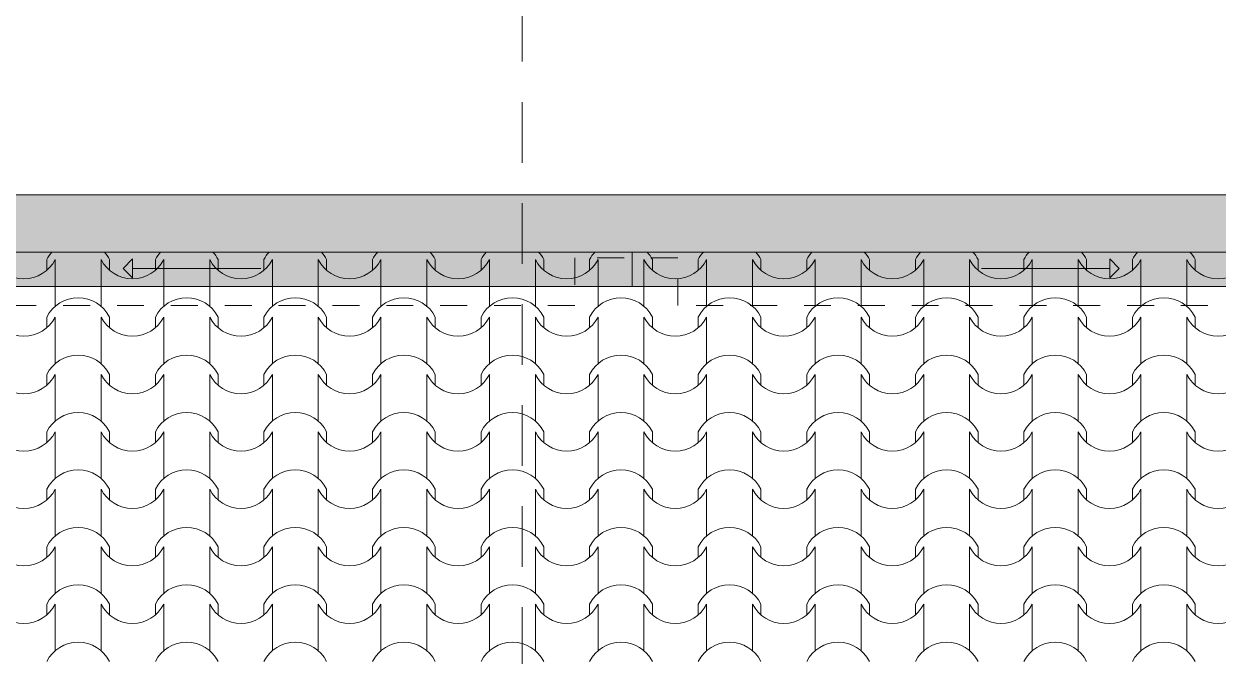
# Model space of a CAD drawing. Header units: feet. Extents: x 2791058 to 2855058, y -67651 to -26651.
# Drawn here: x 2826009 to 2832268, y -46539 to -43228 of the extents above; entities that cross this region are included whole.
import ezdxf

# ---------------------------------------------------------------- set-up
doc = ezdxf.new("R2010")
doc.units = ezdxf.units.FT
doc.header["$MEASUREMENT"] = 0
doc.linetypes.add('Dashed', pattern=[282.222223, 141.111112, -141.111112])
doc.linetypes.add('Long Dashed', pattern=[529.166651, 317.499995, -211.666656])
doc.layers.add('Exterior walls', color=7, linetype='Continuous')
doc.layers.add('Shell - Roof', color=7, linetype='Continuous')
for name, color, linetype, lineweight in [('Exterior walls_Pen_No__1', 7, 'Continuous', 0), ('Model Unit - Zone_Pen_No__1', 7, 'Continuous', 0), ('Shell - Roof_Pen_No__1', 7, 'Continuous', 0), ('Shell - Roof_Pen_No__20', 1, 'Continuous', 0), ('Shell - Roof_Pen_No__21', 7, 'Continuous', 0), ('Structural - Bearing_Pen_No__1', 7, 'Continuous', 0), ('Structural - Bearing_Pen_No__13', 54, 'Continuous', 0)]:
    doc.layers.add(name, color=color, linetype=linetype, lineweight=lineweight)
for name, color, linetype, lineweight, true_color in [('Exterior walls_Pen_No__85', 7, 'Continuous', 0, 0x80c2ff), ('Structural - Bearing_Pen_No__62', 7, 'Continuous', 0, 0xaaaaaa), ('Structural - Bearing_Pen_No__82', 7, 'Continuous', 0, 0xaaaaaa)]:
    doc.layers.add(name, color=color, linetype=linetype, lineweight=lineweight, true_color=true_color)

# ---------------------------------------------------------------- blocks, each defined once
blk = doc.blocks.new('*X5', base_point=(2247653.8, -76425))
at = {"layer": 'Structural - Bearing_Pen_No__62', "color": 253, "linetype": 'Continuous', "lineweight": 0, "true_color": 0xaaaaaa}
for p, q in [((2826129.5, -44518.6), (2826129.5, -44462.6)), ((2826173.5, -44584.5), (2826173.5, -44462.6)), ((2826414, -44584.5), (2826414, -44462.6)), ((2826458, -44518.6), (2826458, -44462.6)), ((2826698.4, -44518.6), (2826698.4, -44462.6)), ((2826742.4, -44584.5), (2826742.4, -44462.6)), ((2826982.9, -44584.5), (2826982.9, -44462.6)), ((2827026.9, -44518.6), (2827026.9, -44462.6)), ((2827267.4, -44518.6), (2827267.4, -44462.6)), ((2827311.4, -44584.5), (2827311.4, -44462.6)), ((2827551.9, -44584.5), (2827551.9, -44462.6)), ((2827595.9, -44518.6), (2827595.9, -44462.6)), ((2827836.4, -44518.6), (2827836.4, -44462.6)), ((2827880.4, -44584.5), (2827880.4, -44462.6)), ((2828120.8, -44584.5), (2828120.8, -44462.6)), ((2828164.8, -44518.6), (2828164.8, -44462.6)), ((2828405.3, -44518.6), (2828405.3, -44462.6)), ((2828449.3, -44584.5), (2828449.3, -44462.6)), ((2828689.8, -44584.5), (2828689.8, -44462.6)), ((2828733.8, -44518.6), (2828733.8, -44462.6)), ((2828974.3, -44518.6), (2828974.3, -44462.6)), ((2829018.3, -44584.5), (2829018.3, -44462.6)), ((2829258.8, -44584.5), (2829258.8, -44462.6)), ((2829302.8, -44518.6), (2829302.8, -44462.6)), ((2829543.2, -44518.6), (2829543.2, -44462.6)), ((2829587.2, -44584.5), (2829587.2, -44462.6)), ((2829827.7, -44584.5), (2829827.7, -44462.6)), ((2829871.7, -44518.6), (2829871.7, -44462.6)), ((2830112.2, -44518.6), (2830112.2, -44462.6)), ((2830156.2, -44584.5), (2830156.2, -44462.6)), ((2830396.7, -44584.5), (2830396.7, -44462.6)), ((2830440.7, -44518.6), (2830440.7, -44462.6)), ((2830681.2, -44518.6), (2830681.2, -44462.6)), ((2830725.2, -44584.5), (2830725.2, -44462.6)), ((2830965.6, -44584.5), (2830965.6, -44462.6)), ((2831009.6, -44518.6), (2831009.6, -44462.6)), ((2831250.1, -44518.6), (2831250.1, -44462.6)), ((2831294.1, -44584.5), (2831294.1, -44462.6)), ((2831534.6, -44584.5), (2831534.6, -44462.6)), ((2831578.6, -44518.6), (2831578.6, -44462.6)), ((2831819.1, -44518.6), (2831819.1, -44462.6)), ((2831863.1, -44584.5), (2831863.1, -44462.6)), ((2832103.6, -44584.5), (2832103.6, -44462.6)), ((2832147.6, -44518.6), (2832147.6, -44462.6)), ((2826173.5, -44706.4), (2826173.5, -44584.5)), ((2826414, -44706.4), (2826414, -44584.5)), ((2826742.4, -44706.4), (2826742.4, -44584.5)), ((2826982.9, -44706.4), (2826982.9, -44584.5)), ((2827311.4, -44706.4), (2827311.4, -44584.5)), ((2827551.9, -44706.4), (2827551.9, -44584.5)), ((2827880.4, -44706.4), (2827880.4, -44584.5)), ((2828120.8, -44706.4), (2828120.8, -44584.5)), ((2828449.3, -44706.4), (2828449.3, -44584.5)), ((2828689.8, -44706.4), (2828689.8, -44584.5)), ((2829018.3, -44706.4), (2829018.3, -44584.5)), ((2829258.8, -44706.4), (2829258.8, -44584.5)), ((2829587.2, -44706.4), (2829587.2, -44584.5)), ((2829827.7, -44706.4), (2829827.7, -44584.5)), ((2830156.2, -44706.4), (2830156.2, -44584.5)), ((2830396.7, -44706.4), (2830396.7, -44584.5)), ((2830725.2, -44706.4), (2830725.2, -44584.5)), ((2830965.6, -44706.4), (2830965.6, -44584.5)), ((2831294.1, -44706.4), (2831294.1, -44584.5)), ((2831534.6, -44706.4), (2831534.6, -44584.5)), ((2831863.1, -44706.4), (2831863.1, -44584.5)), ((2832103.6, -44706.4), (2832103.6, -44584.5)), ((2826129.5, -44819.3), (2826129.5, -44763.2)), ((2826173.5, -44885.2), (2826173.5, -44763.2)), ((2826414, -44885.2), (2826414, -44763.2)), ((2826458, -44819.3), (2826458, -44763.2)), ((2826698.4, -44819.3), (2826698.4, -44763.2)), ((2826742.4, -44885.2), (2826742.4, -44763.2)), ((2826982.9, -44885.2), (2826982.9, -44763.2)), ((2827026.9, -44819.3), (2827026.9, -44763.2)), ((2827267.4, -44819.3), (2827267.4, -44763.2)), ((2827311.4, -44885.2), (2827311.4, -44763.2)), ((2827551.9, -44885.2), (2827551.9, -44763.2)), ((2827595.9, -44819.3), (2827595.9, -44763.2)), ((2827836.4, -44819.3), (2827836.4, -44763.2)), ((2827880.4, -44885.2), (2827880.4, -44763.2)), ((2828120.8, -44885.2), (2828120.8, -44763.2)), ((2828164.8, -44819.3), (2828164.8, -44763.2)), ((2828405.3, -44819.3), (2828405.3, -44763.2)), ((2828449.3, -44885.2), (2828449.3, -44763.2)), ((2828689.8, -44885.2), (2828689.8, -44763.2)), ((2828733.8, -44819.3), (2828733.8, -44763.2)), ((2828974.3, -44819.3), (2828974.3, -44763.2)), ((2829018.3, -44885.2), (2829018.3, -44763.2)), ((2829258.8, -44885.2), (2829258.8, -44763.2)), ((2829302.8, -44819.3), (2829302.8, -44763.2)), ((2829543.2, -44819.3), (2829543.2, -44763.2)), ((2829587.2, -44885.2), (2829587.2, -44763.2)), ((2829827.7, -44885.2), (2829827.7, -44763.2)), ((2829871.7, -44819.3), (2829871.7, -44763.2)), ((2830112.2, -44819.3), (2830112.2, -44763.2)), ((2830156.2, -44885.2), (2830156.2, -44763.2)), ((2830396.7, -44885.2), (2830396.7, -44763.2)), ((2830440.7, -44819.3), (2830440.7, -44763.2)), ((2830681.2, -44819.3), (2830681.2, -44763.2)), ((2830725.2, -44885.2), (2830725.2, -44763.2)), ((2830965.6, -44885.2), (2830965.6, -44763.2)), ((2831009.6, -44819.3), (2831009.6, -44763.2)), ((2831250.1, -44819.3), (2831250.1, -44763.2)), ((2831294.1, -44885.2), (2831294.1, -44763.2)), ((2831534.6, -44885.2), (2831534.6, -44763.2)), ((2831578.6, -44819.3), (2831578.6, -44763.2)), ((2831819.1, -44819.3), (2831819.1, -44763.2)), ((2831863.1, -44885.2), (2831863.1, -44763.2)), ((2832103.6, -44885.2), (2832103.6, -44763.2)), ((2832147.6, -44819.3), (2832147.6, -44763.2)), ((2826173.5, -45007.1), (2826173.5, -44885.2)), ((2826414, -45007.1), (2826414, -44885.2)), ((2826742.4, -45007.1), (2826742.4, -44885.2)), ((2826982.9, -45007.1), (2826982.9, -44885.2)), ((2827311.4, -45007.1), (2827311.4, -44885.2)), ((2827551.9, -45007.1), (2827551.9, -44885.2)), ((2827880.4, -45007.1), (2827880.4, -44885.2)), ((2828120.8, -45007.1), (2828120.8, -44885.2)), ((2828449.3, -45007.1), (2828449.3, -44885.2)), ((2828689.8, -45007.1), (2828689.8, -44885.2)), ((2829018.3, -45007.1), (2829018.3, -44885.2)), ((2829258.8, -45007.1), (2829258.8, -44885.2)), ((2829587.2, -45007.1), (2829587.2, -44885.2)), ((2829827.7, -45007.1), (2829827.7, -44885.2)), ((2830156.2, -45007.1), (2830156.2, -44885.2)), ((2830396.7, -45007.1), (2830396.7, -44885.2)), ((2830725.2, -45007.1), (2830725.2, -44885.2)), ((2830965.6, -45007.1), (2830965.6, -44885.2)), ((2831294.1, -45007.1), (2831294.1, -44885.2)), ((2831534.6, -45007.1), (2831534.6, -44885.2)), ((2831863.1, -45007.1), (2831863.1, -44885.2)), ((2832103.6, -45007.1), (2832103.6, -44885.2)), ((2826129.5, -45120), (2826129.5, -45063.9)), ((2826173.5, -45185.8), (2826173.5, -45063.9)), ((2826414, -45185.8), (2826414, -45063.9)), ((2826458, -45120), (2826458, -45063.9)), ((2826698.4, -45120), (2826698.4, -45063.9)), ((2826742.4, -45185.8), (2826742.4, -45063.9)), ((2826982.9, -45185.8), (2826982.9, -45063.9)), ((2827026.9, -45120), (2827026.9, -45063.9)), ((2827267.4, -45120), (2827267.4, -45063.9)), ((2827311.4, -45185.8), (2827311.4, -45063.9)), ((2827551.9, -45185.8), (2827551.9, -45063.9)), ((2827595.9, -45120), (2827595.9, -45063.9)), ((2827836.4, -45120), (2827836.4, -45063.9)), ((2827880.4, -45185.8), (2827880.4, -45063.9)), ((2828120.8, -45185.8), (2828120.8, -45063.9)), ((2828164.8, -45120), (2828164.8, -45063.9)), ((2828405.3, -45120), (2828405.3, -45063.9)), ((2828449.3, -45185.8), (2828449.3, -45063.9)), ((2828689.8, -45185.8), (2828689.8, -45063.9)), ((2828733.8, -45120), (2828733.8, -45063.9)), ((2828974.3, -45120), (2828974.3, -45063.9)), ((2829018.3, -45185.8), (2829018.3, -45063.9)), ((2829258.8, -45185.8), (2829258.8, -45063.9)), ((2829302.8, -45120), (2829302.8, -45063.9)), ((2829543.2, -45120), (2829543.2, -45063.9)), ((2829587.2, -45185.8), (2829587.2, -45063.9)), ((2829827.7, -45185.8), (2829827.7, -45063.9)), ((2829871.7, -45120), (2829871.7, -45063.9)), ((2830112.2, -45120), (2830112.2, -45063.9)), ((2830156.2, -45185.8), (2830156.2, -45063.9)), ((2830396.7, -45185.8), (2830396.7, -45063.9)), ((2830440.7, -45120), (2830440.7, -45063.9)), ((2830681.2, -45120), (2830681.2, -45063.9)), ((2830725.2, -45185.8), (2830725.2, -45063.9)), ((2830965.6, -45185.8), (2830965.6, -45063.9)), ((2831009.6, -45120), (2831009.6, -45063.9)), ((2831250.1, -45120), (2831250.1, -45063.9)), ((2831294.1, -45185.8), (2831294.1, -45063.9)), ((2831534.6, -45185.8), (2831534.6, -45063.9)), ((2831578.6, -45120), (2831578.6, -45063.9)), ((2831819.1, -45120), (2831819.1, -45063.9)), ((2831863.1, -45185.8), (2831863.1, -45063.9)), ((2832103.6, -45185.8), (2832103.6, -45063.9)), ((2832147.6, -45120), (2832147.6, -45063.9)), ((2826173.5, -45307.8), (2826173.5, -45185.8)), ((2826414, -45307.8), (2826414, -45185.8)), ((2826742.4, -45307.8), (2826742.4, -45185.8)), ((2826982.9, -45307.8), (2826982.9, -45185.8)), ((2827311.4, -45307.8), (2827311.4, -45185.8)), ((2827551.9, -45307.8), (2827551.9, -45185.8)), ((2827880.4, -45307.8), (2827880.4, -45185.8)), ((2828120.8, -45307.8), (2828120.8, -45185.8)), ((2828449.3, -45307.8), (2828449.3, -45185.8)), ((2828689.8, -45307.8), (2828689.8, -45185.8)), ((2829018.3, -45307.8), (2829018.3, -45185.8)), ((2829258.8, -45307.8), (2829258.8, -45185.8)), ((2829587.2, -45307.8), (2829587.2, -45185.8)), ((2829827.7, -45307.8), (2829827.7, -45185.8)), ((2830156.2, -45307.8), (2830156.2, -45185.8)), ((2830396.7, -45307.8), (2830396.7, -45185.8)), ((2830725.2, -45307.8), (2830725.2, -45185.8)), ((2830965.6, -45307.8), (2830965.6, -45185.8)), ((2831294.1, -45307.8), (2831294.1, -45185.8)), ((2831534.6, -45307.8), (2831534.6, -45185.8)), ((2831863.1, -45307.8), (2831863.1, -45185.8)), ((2832103.6, -45307.8), (2832103.6, -45185.8)), ((2826129.5, -45420.6), (2826129.5, -45364.6)), ((2826173.5, -45486.5), (2826173.5, -45364.6)), ((2826414, -45486.5), (2826414, -45364.6)), ((2826458, -45420.6), (2826458, -45364.6)), ((2826698.4, -45420.6), (2826698.4, -45364.6)), ((2826742.4, -45486.5), (2826742.4, -45364.6)), ((2826982.9, -45486.5), (2826982.9, -45364.6)), ((2827026.9, -45420.6), (2827026.9, -45364.6)), ((2827267.4, -45420.6), (2827267.4, -45364.6)), ((2827311.4, -45486.5), (2827311.4, -45364.6)), ((2827551.9, -45486.5), (2827551.9, -45364.6)), ((2827595.9, -45420.6), (2827595.9, -45364.6)), ((2827836.4, -45420.6), (2827836.4, -45364.6)), ((2827880.4, -45486.5), (2827880.4, -45364.6)), ((2828120.8, -45486.5), (2828120.8, -45364.6)), ((2828164.8, -45420.6), (2828164.8, -45364.6)), ((2828405.3, -45420.6), (2828405.3, -45364.6)), ((2828449.3, -45486.5), (2828449.3, -45364.6)), ((2828689.8, -45486.5), (2828689.8, -45364.6)), ((2828733.8, -45420.6), (2828733.8, -45364.6)), ((2828974.3, -45420.6), (2828974.3, -45364.6)), ((2829018.3, -45486.5), (2829018.3, -45364.6)), ((2829258.8, -45486.5), (2829258.8, -45364.6)), ((2829302.8, -45420.6), (2829302.8, -45364.6)), ((2829543.2, -45420.6), (2829543.2, -45364.6)), ((2829587.2, -45486.5), (2829587.2, -45364.6)), ((2829827.7, -45486.5), (2829827.7, -45364.6)), ((2829871.7, -45420.6), (2829871.7, -45364.6)), ((2830112.2, -45420.6), (2830112.2, -45364.6)), ((2830156.2, -45486.5), (2830156.2, -45364.6)), ((2830396.7, -45486.5), (2830396.7, -45364.6)), ((2830440.7, -45420.6), (2830440.7, -45364.6)), ((2830681.2, -45420.6), (2830681.2, -45364.6)), ((2830725.2, -45486.5), (2830725.2, -45364.6)), ((2830965.6, -45486.5), (2830965.6, -45364.6)), ((2831009.6, -45420.6), (2831009.6, -45364.6)), ((2831250.1, -45420.6), (2831250.1, -45364.6)), ((2831294.1, -45486.5), (2831294.1, -45364.6)), ((2831534.6, -45486.5), (2831534.6, -45364.6)), ((2831578.6, -45420.6), (2831578.6, -45364.6)), ((2831819.1, -45420.6), (2831819.1, -45364.6)), ((2831863.1, -45486.5), (2831863.1, -45364.6)), ((2832103.6, -45486.5), (2832103.6, -45364.6)), ((2832147.6, -45420.6), (2832147.6, -45364.6)), ((2826173.5, -45608.4), (2826173.5, -45486.5)), ((2826414, -45608.4), (2826414, -45486.5)), ((2826742.4, -45608.4), (2826742.4, -45486.5)), ((2826982.9, -45608.4), (2826982.9, -45486.5)), ((2827311.4, -45608.4), (2827311.4, -45486.5)), ((2827551.9, -45608.4), (2827551.9, -45486.5)), ((2827880.4, -45608.4), (2827880.4, -45486.5)), ((2828120.8, -45608.4), (2828120.8, -45486.5)), ((2828449.3, -45608.4), (2828449.3, -45486.5)), ((2828689.8, -45608.4), (2828689.8, -45486.5)), ((2829018.3, -45608.4), (2829018.3, -45486.5)), ((2829258.8, -45608.4), (2829258.8, -45486.5)), ((2829587.2, -45608.4), (2829587.2, -45486.5)), ((2829827.7, -45608.4), (2829827.7, -45486.5)), ((2830156.2, -45608.4), (2830156.2, -45486.5)), ((2830396.7, -45608.4), (2830396.7, -45486.5)), ((2830725.2, -45608.4), (2830725.2, -45486.5)), ((2830965.6, -45608.4), (2830965.6, -45486.5)), ((2831294.1, -45608.4), (2831294.1, -45486.5)), ((2831534.6, -45608.4), (2831534.6, -45486.5)), ((2831863.1, -45608.4), (2831863.1, -45486.5)), ((2832103.6, -45608.4), (2832103.6, -45486.5)), ((2826129.5, -45721.3), (2826129.5, -45665.2)), ((2826173.5, -45787.2), (2826173.5, -45665.2)), ((2826414, -45787.2), (2826414, -45665.2)), ((2826458, -45721.3), (2826458, -45665.2)), ((2826698.4, -45721.3), (2826698.4, -45665.2)), ((2826742.4, -45787.2), (2826742.4, -45665.2)), ((2826982.9, -45787.2), (2826982.9, -45665.2)), ((2827026.9, -45721.3), (2827026.9, -45665.2)), ((2827267.4, -45721.3), (2827267.4, -45665.2)), ((2827311.4, -45787.2), (2827311.4, -45665.2)), ((2827551.9, -45787.2), (2827551.9, -45665.2)), ((2827595.9, -45721.3), (2827595.9, -45665.2)), ((2827836.4, -45721.3), (2827836.4, -45665.2)), ((2827880.4, -45787.2), (2827880.4, -45665.2)), ((2828120.8, -45787.2), (2828120.8, -45665.2)), ((2828164.8, -45721.3), (2828164.8, -45665.2)), ((2828405.3, -45721.3), (2828405.3, -45665.2)), ((2828449.3, -45787.2), (2828449.3, -45665.2)), ((2828689.8, -45787.2), (2828689.8, -45665.2)), ((2828733.8, -45721.3), (2828733.8, -45665.2)), ((2828974.3, -45721.3), (2828974.3, -45665.2)), ((2829018.3, -45787.2), (2829018.3, -45665.2)), ((2829258.8, -45787.2), (2829258.8, -45665.2)), ((2829302.8, -45721.3), (2829302.8, -45665.2)), ((2829543.2, -45721.3), (2829543.2, -45665.2)), ((2829587.2, -45787.2), (2829587.2, -45665.2)), ((2829827.7, -45787.2), (2829827.7, -45665.2)), ((2829871.7, -45721.3), (2829871.7, -45665.2)), ((2830112.2, -45721.3), (2830112.2, -45665.2)), ((2830156.2, -45787.2), (2830156.2, -45665.2)), ((2830396.7, -45787.2), (2830396.7, -45665.2)), ((2830440.7, -45721.3), (2830440.7, -45665.2)), ((2830681.2, -45721.3), (2830681.2, -45665.2)), ((2830725.2, -45787.2), (2830725.2, -45665.2)), ((2830965.6, -45787.2), (2830965.6, -45665.2)), ((2831009.6, -45721.3), (2831009.6, -45665.2)), ((2831250.1, -45721.3), (2831250.1, -45665.2)), ((2831294.1, -45787.2), (2831294.1, -45665.2)), ((2831534.6, -45787.2), (2831534.6, -45665.2)), ((2831578.6, -45721.3), (2831578.6, -45665.2)), ((2831819.1, -45721.3), (2831819.1, -45665.2)), ((2831863.1, -45787.2), (2831863.1, -45665.2)), ((2832103.6, -45787.2), (2832103.6, -45665.2)), ((2832147.6, -45721.3), (2832147.6, -45665.2)), ((2826173.5, -45909.1), (2826173.5, -45787.2)), ((2826414, -45909.1), (2826414, -45787.2)), ((2826742.4, -45909.1), (2826742.4, -45787.2)), ((2826982.9, -45909.1), (2826982.9, -45787.2)), ((2827311.4, -45909.1), (2827311.4, -45787.2)), ((2827551.9, -45909.1), (2827551.9, -45787.2)), ((2827880.4, -45909.1), (2827880.4, -45787.2)), ((2828120.8, -45909.1), (2828120.8, -45787.2)), ((2828449.3, -45909.1), (2828449.3, -45787.2)), ((2828689.8, -45909.1), (2828689.8, -45787.2)), ((2829018.3, -45909.1), (2829018.3, -45787.2)), ((2829258.8, -45909.1), (2829258.8, -45787.2)), ((2829587.2, -45909.1), (2829587.2, -45787.2)), ((2829827.7, -45909.1), (2829827.7, -45787.2)), ((2830156.2, -45909.1), (2830156.2, -45787.2)), ((2830396.7, -45909.1), (2830396.7, -45787.2)), ((2830725.2, -45909.1), (2830725.2, -45787.2)), ((2830965.6, -45909.1), (2830965.6, -45787.2)), ((2831294.1, -45909.1), (2831294.1, -45787.2)), ((2831534.6, -45909.1), (2831534.6, -45787.2)), ((2831863.1, -45909.1), (2831863.1, -45787.2)), ((2832103.6, -45909.1), (2832103.6, -45787.2)), ((2826129.5, -46022), (2826129.5, -45965.9)), ((2826173.5, -46087.9), (2826173.5, -45965.9)), ((2826414, -46087.9), (2826414, -45965.9)), ((2826458, -46022), (2826458, -45965.9)), ((2826698.4, -46022), (2826698.4, -45965.9)), ((2826742.4, -46087.9), (2826742.4, -45965.9)), ((2826982.9, -46087.9), (2826982.9, -45965.9)), ((2827026.9, -46022), (2827026.9, -45965.9)), ((2827267.4, -46022), (2827267.4, -45965.9)), ((2827311.4, -46087.9), (2827311.4, -45965.9)), ((2827551.9, -46087.9), (2827551.9, -45965.9)), ((2827595.9, -46022), (2827595.9, -45965.9)), ((2827836.4, -46022), (2827836.4, -45965.9)), ((2827880.4, -46087.9), (2827880.4, -45965.9)), ((2828120.8, -46087.9), (2828120.8, -45965.9)), ((2828164.8, -46022), (2828164.8, -45965.9)), ((2828405.3, -46022), (2828405.3, -45965.9)), ((2828449.3, -46087.9), (2828449.3, -45965.9)), ((2828689.8, -46087.9), (2828689.8, -45965.9)), ((2828733.8, -46022), (2828733.8, -45965.9)), ((2828974.3, -46022), (2828974.3, -45965.9)), ((2829018.3, -46087.9), (2829018.3, -45965.9)), ((2829258.8, -46087.9), (2829258.8, -45965.9)), ((2829302.8, -46022), (2829302.8, -45965.9)), ((2829543.2, -46022), (2829543.2, -45965.9)), ((2829587.2, -46087.9), (2829587.2, -45965.9)), ((2829827.7, -46087.9), (2829827.7, -45965.9)), ((2829871.7, -46022), (2829871.7, -45965.9)), ((2830112.2, -46022), (2830112.2, -45965.9)), ((2830156.2, -46087.9), (2830156.2, -45965.9)), ((2830396.7, -46087.9), (2830396.7, -45965.9)), ((2830440.7, -46022), (2830440.7, -45965.9)), ((2830681.2, -46022), (2830681.2, -45965.9)), ((2830725.2, -46087.9), (2830725.2, -45965.9)), ((2830965.6, -46087.9), (2830965.6, -45965.9)), ((2831009.6, -46022), (2831009.6, -45965.9)), ((2831250.1, -46022), (2831250.1, -45965.9)), ((2831294.1, -46087.9), (2831294.1, -45965.9)), ((2831534.6, -46087.9), (2831534.6, -45965.9)), ((2831578.6, -46022), (2831578.6, -45965.9)), ((2831819.1, -46022), (2831819.1, -45965.9)), ((2831863.1, -46087.9), (2831863.1, -45965.9)), ((2832103.6, -46087.9), (2832103.6, -45965.9)), ((2832147.6, -46022), (2832147.6, -45965.9)), ((2826173.5, -46209.8), (2826173.5, -46087.9)), ((2826414, -46209.8), (2826414, -46087.9)), ((2826742.4, -46209.8), (2826742.4, -46087.9)), ((2826982.9, -46209.8), (2826982.9, -46087.9)), ((2827311.4, -46209.8), (2827311.4, -46087.9)), ((2827551.9, -46209.8), (2827551.9, -46087.9)), ((2827880.4, -46209.8), (2827880.4, -46087.9)), ((2828120.8, -46209.8), (2828120.8, -46087.9)), ((2828449.3, -46209.8), (2828449.3, -46087.9)), ((2828689.8, -46209.8), (2828689.8, -46087.9)), ((2829018.3, -46209.8), (2829018.3, -46087.9)), ((2829258.8, -46209.8), (2829258.8, -46087.9)), ((2829587.2, -46209.8), (2829587.2, -46087.9)), ((2829827.7, -46209.8), (2829827.7, -46087.9)), ((2830156.2, -46209.8), (2830156.2, -46087.9)), ((2830396.7, -46209.8), (2830396.7, -46087.9)), ((2830725.2, -46209.8), (2830725.2, -46087.9)), ((2830965.6, -46209.8), (2830965.6, -46087.9)), ((2831294.1, -46209.8), (2831294.1, -46087.9)), ((2831534.6, -46209.8), (2831534.6, -46087.9)), ((2831863.1, -46209.8), (2831863.1, -46087.9)), ((2832103.6, -46209.8), (2832103.6, -46087.9)), ((2826129.5, -46322.6), (2826129.5, -46266.6)), ((2826173.5, -46388.5), (2826173.5, -46266.6)), ((2826414, -46388.5), (2826414, -46266.6)), ((2826458, -46322.6), (2826458, -46266.6)), ((2826698.4, -46322.6), (2826698.4, -46266.6)), ((2826742.4, -46388.5), (2826742.4, -46266.6)), ((2826982.9, -46388.5), (2826982.9, -46266.6)), ((2827026.9, -46322.6), (2827026.9, -46266.6)), ((2827267.4, -46322.6), (2827267.4, -46266.6)), ((2827311.4, -46388.5), (2827311.4, -46266.6)), ((2827551.9, -46388.5), (2827551.9, -46266.6)), ((2827595.9, -46322.6), (2827595.9, -46266.6)), ((2827836.4, -46322.6), (2827836.4, -46266.6)), ((2827880.4, -46388.5), (2827880.4, -46266.6)), ((2828120.8, -46388.5), (2828120.8, -46266.6)), ((2828164.8, -46322.6), (2828164.8, -46266.6)), ((2828405.3, -46322.6), (2828405.3, -46266.6)), ((2828449.3, -46388.5), (2828449.3, -46266.6)), ((2828689.8, -46388.5), (2828689.8, -46266.6)), ((2828733.8, -46322.6), (2828733.8, -46266.6)), ((2828974.3, -46322.6), (2828974.3, -46266.6)), ((2829018.3, -46388.5), (2829018.3, -46266.6)), ((2829258.8, -46388.5), (2829258.8, -46266.6)), ((2829302.8, -46322.6), (2829302.8, -46266.6)), ((2829543.2, -46322.6), (2829543.2, -46266.6)), ((2829587.2, -46388.5), (2829587.2, -46266.6)), ((2829827.7, -46388.5), (2829827.7, -46266.6)), ((2829871.7, -46322.6), (2829871.7, -46266.6)), ((2830112.2, -46322.6), (2830112.2, -46266.6)), ((2830156.2, -46388.5), (2830156.2, -46266.6)), ((2830396.7, -46388.5), (2830396.7, -46266.6)), ((2830440.7, -46322.6), (2830440.7, -46266.6)), ((2830681.2, -46322.6), (2830681.2, -46266.6)), ((2830725.2, -46388.5), (2830725.2, -46266.6)), ((2830965.6, -46388.5), (2830965.6, -46266.6)), ((2831009.6, -46322.6), (2831009.6, -46266.6)), ((2831250.1, -46322.6), (2831250.1, -46266.6)), ((2831294.1, -46388.5), (2831294.1, -46266.6)), ((2831534.6, -46388.5), (2831534.6, -46266.6)), ((2831578.6, -46322.6), (2831578.6, -46266.6)), ((2831819.1, -46322.6), (2831819.1, -46266.6)), ((2831863.1, -46388.5), (2831863.1, -46266.6)), ((2832103.6, -46388.5), (2832103.6, -46266.6)), ((2832147.6, -46322.6), (2832147.6, -46266.6)), ((2826173.5, -46510.5), (2826173.5, -46388.5)), ((2826414, -46510.5), (2826414, -46388.5)), ((2826742.4, -46510.5), (2826742.4, -46388.5)), ((2826982.9, -46510.5), (2826982.9, -46388.5)), ((2827311.4, -46510.5), (2827311.4, -46388.5)), ((2827551.9, -46510.5), (2827551.9, -46388.5)), ((2827880.4, -46510.5), (2827880.4, -46388.5)), ((2828120.8, -46510.5), (2828120.8, -46388.5)), ((2828449.3, -46510.5), (2828449.3, -46388.5)), ((2828689.8, -46510.5), (2828689.8, -46388.5)), ((2829018.3, -46510.5), (2829018.3, -46388.5)), ((2829258.8, -46510.5), (2829258.8, -46388.5)), ((2829587.2, -46510.5), (2829587.2, -46388.5)), ((2829827.7, -46510.5), (2829827.7, -46388.5)), ((2830156.2, -46510.5), (2830156.2, -46388.5)), ((2830396.7, -46510.5), (2830396.7, -46388.5)), ((2830725.2, -46510.5), (2830725.2, -46388.5)), ((2830965.6, -46510.5), (2830965.6, -46388.5)), ((2831294.1, -46510.5), (2831294.1, -46388.5)), ((2831534.6, -46510.5), (2831534.6, -46388.5)), ((2831863.1, -46510.5), (2831863.1, -46388.5)), ((2832103.6, -46510.5), (2832103.6, -46388.5))]:
    blk.add_line(p, q, dxfattribs=at)
for centre, radius, start, end in [((2826293.7, -44545.2), 183.9, 138.22838, 153.29562), ((2826293.7, -44545.2), 183.9, 26.70438, 41.77162), ((2826862.7, -44545.2), 183.9, 138.22838, 153.29562), ((2826862.7, -44545.2), 183.9, 26.70438, 41.77162), ((2827431.6, -44545.2), 183.9, 138.22838, 153.29562), ((2827431.6, -44545.2), 183.9, 26.70438, 41.77162), ((2828000.6, -44545.2), 183.9, 138.22838, 153.29562), ((2828000.6, -44545.2), 183.9, 26.70438, 41.77162), ((2828569.6, -44545.2), 183.9, 138.22838, 153.29562), ((2828569.6, -44545.2), 183.9, 26.70438, 41.77162), ((2829138.5, -44545.2), 183.9, 138.22838, 153.29562), ((2829138.5, -44545.2), 183.9, 26.70438, 41.77162), ((2829707.5, -44545.2), 183.9, 138.22838, 153.29562), ((2829707.5, -44545.2), 183.9, 26.70438, 41.77162), ((2830276.4, -44545.2), 183.9, 138.22838, 153.29562), ((2830276.4, -44545.2), 183.9, 26.70438, 41.77162), ((2830845.4, -44545.2), 183.9, 138.22838, 153.29562), ((2830845.4, -44545.2), 183.9, 26.70438, 41.77162), ((2831414.4, -44545.2), 183.9, 138.22838, 153.29562), ((2831414.4, -44545.2), 183.9, 26.70438, 41.77162), ((2831983.3, -44545.2), 183.9, 138.22838, 153.29562), ((2831983.3, -44545.2), 183.9, 26.70438, 41.77162), ((2826009.8, -44378.6), 184.9, 206.98852, 269.82949), ((2826008.7, -44378.6), 184.9, 270.17051, 333.01148), ((2826578.8, -44378.6), 184.9, 206.98852, 269.82949), ((2826577.7, -44378.6), 184.9, 270.17051, 333.01148), ((2827147.7, -44378.6), 184.9, 206.98852, 269.82949), ((2827146.6, -44378.6), 184.9, 270.17051, 333.01148), ((2827716.7, -44378.6), 184.9, 206.98852, 269.82949), ((2827715.6, -44378.6), 184.9, 270.17051, 333.01148), ((2828285.6, -44378.6), 184.9, 206.98852, 269.82949), ((2828284.5, -44378.6), 184.9, 270.17051, 333.01148), ((2828854.6, -44378.6), 184.9, 206.98852, 269.82949), ((2828853.5, -44378.6), 184.9, 270.17051, 333.01148), ((2829423.6, -44378.6), 184.9, 206.98852, 269.82949), ((2829422.5, -44378.6), 184.9, 270.17051, 333.01148), ((2829992.5, -44378.6), 184.9, 206.98852, 269.82949), ((2829991.4, -44378.6), 184.9, 270.17051, 333.01148), ((2830561.5, -44378.6), 184.9, 206.98852, 269.82949), ((2830560.4, -44378.6), 184.9, 270.17051, 333.01148), ((2831130.4, -44378.6), 184.9, 206.98852, 269.82949), ((2831129.3, -44378.6), 184.9, 270.17051, 333.01148), ((2831699.4, -44378.6), 184.9, 206.98852, 269.82949), ((2831698.3, -44378.6), 184.9, 270.17051, 333.01148), ((2832268.4, -44378.6), 184.9, 206.98852, 269.82949), ((2832267.3, -44378.6), 184.9, 270.17051, 333.01148), ((2826293.7, -44845.8), 183.9, 26.70438, 153.29562), ((2826862.7, -44845.8), 183.9, 26.70438, 153.29562), ((2827431.6, -44845.8), 183.9, 26.70438, 153.29562), ((2828000.6, -44845.8), 183.9, 26.70438, 153.29562), ((2828569.6, -44845.8), 183.9, 26.70438, 153.29562), ((2829138.5, -44845.8), 183.9, 26.70438, 153.29562), ((2829707.5, -44845.8), 183.9, 26.70438, 153.29562), ((2830276.4, -44845.8), 183.9, 26.70438, 153.29562), ((2830845.4, -44845.8), 183.9, 26.70438, 153.29562), ((2831414.4, -44845.8), 183.9, 26.70438, 153.29562), ((2831983.3, -44845.8), 183.9, 26.70438, 153.29562), ((2826009.8, -44679.3), 184.9, 206.98852, 269.82949), ((2826008.7, -44679.3), 184.9, 270.17051, 333.01148), ((2826578.8, -44679.3), 184.9, 206.98852, 269.82949), ((2826577.7, -44679.3), 184.9, 270.17051, 333.01148), ((2827147.7, -44679.3), 184.9, 206.98852, 269.82949), ((2827146.6, -44679.3), 184.9, 270.17051, 333.01148), ((2827716.7, -44679.3), 184.9, 206.98852, 269.82949), ((2827715.6, -44679.3), 184.9, 270.17051, 333.01148), ((2828285.6, -44679.3), 184.9, 206.98852, 269.82949), ((2828284.5, -44679.3), 184.9, 270.17051, 333.01148), ((2828854.6, -44679.3), 184.9, 206.98852, 269.82949), ((2828853.5, -44679.3), 184.9, 270.17051, 333.01148), ((2829423.6, -44679.3), 184.9, 206.98852, 269.82949), ((2829422.5, -44679.3), 184.9, 270.17051, 333.01148), ((2829992.5, -44679.3), 184.9, 206.98852, 269.82949), ((2829991.4, -44679.3), 184.9, 270.17051, 333.01148), ((2830561.5, -44679.3), 184.9, 206.98852, 269.82949), ((2830560.4, -44679.3), 184.9, 270.17051, 333.01148), ((2831130.4, -44679.3), 184.9, 206.98852, 269.82949), ((2831129.3, -44679.3), 184.9, 270.17051, 333.01148), ((2831699.4, -44679.3), 184.9, 206.98852, 269.82949), ((2831698.3, -44679.3), 184.9, 270.17051, 333.01148), ((2832268.4, -44679.3), 184.9, 206.98852, 269.82949), ((2832267.3, -44679.3), 184.9, 270.17051, 333.01148), ((2826293.7, -45146.5), 183.9, 26.70438, 153.29562), ((2826862.7, -45146.5), 183.9, 26.70438, 153.29562), ((2827431.6, -45146.5), 183.9, 26.70438, 153.29562), ((2828000.6, -45146.5), 183.9, 26.70438, 153.29562), ((2828569.6, -45146.5), 183.9, 26.70438, 153.29562), ((2829138.5, -45146.5), 183.9, 26.70438, 153.29562), ((2829707.5, -45146.5), 183.9, 26.70438, 153.29562), ((2830276.4, -45146.5), 183.9, 26.70438, 153.29562), ((2830845.4, -45146.5), 183.9, 26.70438, 153.29562), ((2831414.4, -45146.5), 183.9, 26.70438, 153.29562), ((2831983.3, -45146.5), 183.9, 26.70438, 153.29562), ((2826009.8, -44980), 184.9, 206.98852, 269.82949), ((2826008.7, -44980), 184.9, 270.17051, 333.01148), ((2826578.8, -44980), 184.9, 206.98852, 269.82949), ((2826577.7, -44980), 184.9, 270.17051, 333.01148), ((2827147.7, -44980), 184.9, 206.98852, 269.82949), ((2827146.6, -44980), 184.9, 270.17051, 333.01148), ((2827716.7, -44980), 184.9, 206.98852, 269.82949), ((2827715.6, -44980), 184.9, 270.17051, 333.01148), ((2828285.6, -44980), 184.9, 206.98852, 269.82949), ((2828284.5, -44980), 184.9, 270.17051, 333.01148), ((2828854.6, -44980), 184.9, 206.98852, 269.82949), ((2828853.5, -44980), 184.9, 270.17051, 333.01148), ((2829423.6, -44980), 184.9, 206.98852, 269.82949), ((2829422.5, -44980), 184.9, 270.17051, 333.01148), ((2829992.5, -44980), 184.9, 206.98852, 269.82949), ((2829991.4, -44980), 184.9, 270.17051, 333.01148), ((2830561.5, -44980), 184.9, 206.98852, 269.82949), ((2830560.4, -44980), 184.9, 270.17051, 333.01148), ((2831130.4, -44980), 184.9, 206.98852, 269.82949), ((2831129.3, -44980), 184.9, 270.17051, 333.01148), ((2831699.4, -44980), 184.9, 206.98852, 269.82949), ((2831698.3, -44980), 184.9, 270.17051, 333.01148), ((2832268.4, -44980), 184.9, 206.98852, 269.82949), ((2832267.3, -44980), 184.9, 270.17051, 333.01148), ((2826293.7, -45447.2), 183.9, 26.70438, 153.29562), ((2826862.7, -45447.2), 183.9, 26.70438, 153.29562), ((2827431.6, -45447.2), 183.9, 26.70438, 153.29562), ((2828000.6, -45447.2), 183.9, 26.70438, 153.29562), ((2828569.6, -45447.2), 183.9, 26.70438, 153.29562), ((2829138.5, -45447.2), 183.9, 26.70438, 153.29562), ((2829707.5, -45447.2), 183.9, 26.70438, 153.29562), ((2830276.4, -45447.2), 183.9, 26.70438, 153.29562), ((2830845.4, -45447.2), 183.9, 26.70438, 153.29562), ((2831414.4, -45447.2), 183.9, 26.70438, 153.29562), ((2831983.3, -45447.2), 183.9, 26.70438, 153.29562), ((2826009.8, -45280.6), 184.9, 206.98852, 269.82949), ((2826008.7, -45280.6), 184.9, 270.17051, 333.01148), ((2826578.8, -45280.6), 184.9, 206.98852, 269.82949), ((2826577.7, -45280.6), 184.9, 270.17051, 333.01148), ((2827147.7, -45280.6), 184.9, 206.98852, 269.82949), ((2827146.6, -45280.6), 184.9, 270.17051, 333.01148), ((2827716.7, -45280.6), 184.9, 206.98852, 269.82949), ((2827715.6, -45280.6), 184.9, 270.17051, 333.01148), ((2828285.6, -45280.6), 184.9, 206.98852, 269.82949), ((2828284.5, -45280.6), 184.9, 270.17051, 333.01148), ((2828854.6, -45280.6), 184.9, 206.98852, 269.82949), ((2828853.5, -45280.6), 184.9, 270.17051, 333.01148), ((2829423.6, -45280.6), 184.9, 206.98852, 269.82949), ((2829422.5, -45280.6), 184.9, 270.17051, 333.01148), ((2829992.5, -45280.6), 184.9, 206.98852, 269.82949), ((2829991.4, -45280.6), 184.9, 270.17051, 333.01148), ((2830561.5, -45280.6), 184.9, 206.98852, 269.82949), ((2830560.4, -45280.6), 184.9, 270.17051, 333.01148), ((2831130.4, -45280.6), 184.9, 206.98852, 269.82949), ((2831129.3, -45280.6), 184.9, 270.17051, 333.01148), ((2831699.4, -45280.6), 184.9, 206.98852, 269.82949), ((2831698.3, -45280.6), 184.9, 270.17051, 333.01148), ((2832268.4, -45280.6), 184.9, 206.98852, 269.82949), ((2832267.3, -45280.6), 184.9, 270.17051, 333.01148), ((2826293.7, -45747.9), 183.9, 26.70438, 153.29562), ((2826862.7, -45747.9), 183.9, 26.70438, 153.29562), ((2827431.6, -45747.9), 183.9, 26.70438, 153.29562), ((2828000.6, -45747.9), 183.9, 26.70438, 153.29562), ((2828569.6, -45747.9), 183.9, 26.70438, 153.29562), ((2829138.5, -45747.9), 183.9, 26.70438, 153.29562), ((2829707.5, -45747.9), 183.9, 26.70438, 153.29562), ((2830276.4, -45747.9), 183.9, 26.70438, 153.29562), ((2830845.4, -45747.9), 183.9, 26.70438, 153.29562), ((2831414.4, -45747.9), 183.9, 26.70438, 153.29562), ((2831983.3, -45747.9), 183.9, 26.70438, 153.29562), ((2826009.8, -45581.3), 184.9, 206.98852, 269.82949), ((2826008.7, -45581.3), 184.9, 270.17051, 333.01148), ((2826578.8, -45581.3), 184.9, 206.98852, 269.82949), ((2826577.7, -45581.3), 184.9, 270.17051, 333.01148), ((2827147.7, -45581.3), 184.9, 206.98852, 269.82949), ((2827146.6, -45581.3), 184.9, 270.17051, 333.01148), ((2827716.7, -45581.3), 184.9, 206.98852, 269.82949), ((2827715.6, -45581.3), 184.9, 270.17051, 333.01148), ((2828285.6, -45581.3), 184.9, 206.98852, 269.82949), ((2828284.5, -45581.3), 184.9, 270.17051, 333.01148), ((2828854.6, -45581.3), 184.9, 206.98852, 269.82949), ((2828853.5, -45581.3), 184.9, 270.17051, 333.01148), ((2829423.6, -45581.3), 184.9, 206.98852, 269.82949), ((2829422.5, -45581.3), 184.9, 270.17051, 333.01148), ((2829992.5, -45581.3), 184.9, 206.98852, 269.82949), ((2829991.4, -45581.3), 184.9, 270.17051, 333.01148), ((2830561.5, -45581.3), 184.9, 206.98852, 269.82949), ((2830560.4, -45581.3), 184.9, 270.17051, 333.01148), ((2831130.4, -45581.3), 184.9, 206.98852, 269.82949), ((2831129.3, -45581.3), 184.9, 270.17051, 333.01148), ((2831699.4, -45581.3), 184.9, 206.98852, 269.82949), ((2831698.3, -45581.3), 184.9, 270.17051, 333.01148), ((2832268.4, -45581.3), 184.9, 206.98852, 269.82949), ((2832267.3, -45581.3), 184.9, 270.17051, 333.01148), ((2826293.7, -46048.5), 183.9, 26.70438, 153.29562), ((2826862.7, -46048.5), 183.9, 26.70438, 153.29562), ((2827431.6, -46048.5), 183.9, 26.70438, 153.29562), ((2828000.6, -46048.5), 183.9, 26.70438, 153.29562), ((2828569.6, -46048.5), 183.9, 26.70438, 153.29562), ((2829138.5, -46048.5), 183.9, 26.70438, 153.29562), ((2829707.5, -46048.5), 183.9, 26.70438, 153.29562), ((2830276.4, -46048.5), 183.9, 26.70438, 153.29562), ((2830845.4, -46048.5), 183.9, 26.70438, 153.29562), ((2831414.4, -46048.5), 183.9, 26.70438, 153.29562), ((2831983.3, -46048.5), 183.9, 26.70438, 153.29562), ((2826009.8, -45882), 184.9, 206.98852, 269.82949), ((2826008.7, -45882), 184.9, 270.17051, 333.01148), ((2826578.8, -45882), 184.9, 206.98852, 269.82949), ((2826577.7, -45882), 184.9, 270.17051, 333.01148), ((2827147.7, -45882), 184.9, 206.98852, 269.82949), ((2827146.6, -45882), 184.9, 270.17051, 333.01148), ((2827716.7, -45882), 184.9, 206.98852, 269.82949), ((2827715.6, -45882), 184.9, 270.17051, 333.01148), ((2828285.6, -45882), 184.9, 206.98852, 269.82949), ((2828284.5, -45882), 184.9, 270.17051, 333.01148), ((2828854.6, -45882), 184.9, 206.98852, 269.82949), ((2828853.5, -45882), 184.9, 270.17051, 333.01148), ((2829423.6, -45882), 184.9, 206.98852, 269.82949), ((2829422.5, -45882), 184.9, 270.17051, 333.01148), ((2829992.5, -45882), 184.9, 206.98852, 269.82949), ((2829991.4, -45882), 184.9, 270.17051, 333.01148), ((2830561.5, -45882), 184.9, 206.98852, 269.82949), ((2830560.4, -45882), 184.9, 270.17051, 333.01148), ((2831130.4, -45882), 184.9, 206.98852, 269.82949), ((2831129.3, -45882), 184.9, 270.17051, 333.01148), ((2831699.4, -45882), 184.9, 206.98852, 269.82949), ((2831698.3, -45882), 184.9, 270.17051, 333.01148), ((2832268.4, -45882), 184.9, 206.98852, 269.82949), ((2832267.3, -45882), 184.9, 270.17051, 333.01148), ((2826293.7, -46349.2), 183.9, 26.70438, 153.29562), ((2826862.7, -46349.2), 183.9, 26.70438, 153.29562), ((2827431.6, -46349.2), 183.9, 26.70438, 153.29562), ((2828000.6, -46349.2), 183.9, 26.70438, 153.29562), ((2828569.6, -46349.2), 183.9, 26.70438, 153.29562), ((2829138.5, -46349.2), 183.9, 26.70438, 153.29562), ((2829707.5, -46349.2), 183.9, 26.70438, 153.29562), ((2830276.4, -46349.2), 183.9, 26.70438, 153.29562), ((2830845.4, -46349.2), 183.9, 26.70438, 153.29562), ((2831414.4, -46349.2), 183.9, 26.70438, 153.29562), ((2831983.3, -46349.2), 183.9, 26.70438, 153.29562), ((2826009.8, -46182.7), 184.9, 206.98852, 269.82949), ((2826008.7, -46182.7), 184.9, 270.17051, 333.01148), ((2826578.8, -46182.7), 184.9, 206.98852, 269.82949), ((2826577.7, -46182.7), 184.9, 270.17051, 333.01148), ((2827147.7, -46182.7), 184.9, 206.98852, 269.82949), ((2827146.6, -46182.7), 184.9, 270.17051, 333.01148), ((2827716.7, -46182.7), 184.9, 206.98852, 269.82949), ((2827715.6, -46182.7), 184.9, 270.17051, 333.01148), ((2828285.6, -46182.7), 184.9, 206.98852, 269.82949), ((2828284.5, -46182.7), 184.9, 270.17051, 333.01148), ((2828854.6, -46182.7), 184.9, 206.98852, 269.82949), ((2828853.5, -46182.7), 184.9, 270.17051, 333.01148), ((2829423.6, -46182.7), 184.9, 206.98852, 269.82949), ((2829422.5, -46182.7), 184.9, 270.17051, 333.01148), ((2829992.5, -46182.7), 184.9, 206.98852, 269.82949), ((2829991.4, -46182.7), 184.9, 270.17051, 333.01148), ((2830561.5, -46182.7), 184.9, 206.98852, 269.82949), ((2830560.4, -46182.7), 184.9, 270.17051, 333.01148), ((2831130.4, -46182.7), 184.9, 206.98852, 269.82949), ((2831129.3, -46182.7), 184.9, 270.17051, 333.01148), ((2831699.4, -46182.7), 184.9, 206.98852, 269.82949), ((2831698.3, -46182.7), 184.9, 270.17051, 333.01148), ((2832268.4, -46182.7), 184.9, 206.98852, 269.82949), ((2832267.3, -46182.7), 184.9, 270.17051, 333.01148), ((2826293.7, -46649.9), 183.9, 26.70438, 153.29562), ((2826862.7, -46649.9), 183.9, 26.70438, 153.29562), ((2827431.6, -46649.9), 183.9, 26.70438, 153.29562), ((2828000.6, -46649.9), 183.9, 26.70438, 153.29562), ((2828569.6, -46649.9), 183.9, 26.70438, 153.29562), ((2829138.5, -46649.9), 183.9, 26.70438, 153.29562), ((2829707.5, -46649.9), 183.9, 26.70438, 153.29562), ((2830276.4, -46649.9), 183.9, 26.70438, 153.29562), ((2830845.4, -46649.9), 183.9, 26.70438, 153.29562), ((2831414.4, -46649.9), 183.9, 26.70438, 153.29562), ((2831983.3, -46649.9), 183.9, 26.70438, 153.29562)]:
    blk.add_arc(centre, radius, start, end, dxfattribs=at)
blk = doc.blocks.new('Fill_3', base_point=(2247653.8, -74425))
at = {"layer": 'Structural - Bearing_Pen_No__1', "color": 7, "linetype": 'Continuous', "lineweight": 0}
blk.add_line((2837066.5, -44422.7), (2821766.5, -44422.7), dxfattribs=at)
at = {"layer": 'Structural - Bearing_Pen_No__62', "color": 253, "linetype": 'Continuous', "lineweight": 0, "true_color": 0xaaaaaa}
blk.add_blockref('*X5', (2247653.8, -76425), dxfattribs=at)
blk = doc.blocks.new('Wall_4', base_point=(2821766.5, -44422.7))
at = {"layer": 'Exterior walls_Pen_No__85', "linetype": 'Continuous', "lineweight": 0, "true_color": 0x80c2ff}
blk.add_hatch(color=151, dxfattribs=at).paths.add_polyline_path([(2821766.5, -44602.7), (2837066.5, -44602.7), (2837066.5, -44422.7), (2821766.5, -44422.7)])
at = {"layer": 'Exterior walls_Pen_No__1', "color": 7, "linetype": 'Continuous', "lineweight": 0, "flags": 128}
for points in [[(2837066.5, -44422.7), (2821766.5, -44422.7)], [(2821766.5, -44602.7), (2837066.5, -44602.7)]]:
    blk.add_lwpolyline(points, dxfattribs=at)
blk = doc.blocks.new('Line_8', base_point=(2827250.9, -44508.4))
at = {"layer": 'Shell - Roof', "linetype": 'Continuous', "lineweight": 0, "true_color": 0x000000}
blk.add_hatch(color=18, dxfattribs=at).paths.add_polyline_path([(2826529, -44508.4), (2826579, -44558.4), (2826579, -44458.4)])
at = {"layer": 'Shell - Roof_Pen_No__1', "color": 7, "linetype": 'Continuous', "lineweight": 0}
for p, q in [((2826529, -44508.4), (2826579, -44458.4)), ((2826579, -44458.4), (2826579, -44558.4)), ((2826529, -44508.4), (2826579, -44558.4))]:
    blk.add_line(p, q, dxfattribs=at)
at = {"layer": 'Shell - Roof_Pen_No__21', "color": 7, "linetype": 'Continuous', "lineweight": 0}
blk.add_line((2827250.9, -44508.4), (2826579, -44508.4), dxfattribs=at)
blk = doc.blocks.new('Line_9', base_point=(2831027.6, -44508.4))
at = {"layer": 'Shell - Roof', "linetype": 'Continuous', "lineweight": 0, "true_color": 0x000000}
blk.add_hatch(color=18, dxfattribs=at).paths.add_polyline_path([(2831749.5, -44508.4), (2831699.5, -44458.4), (2831699.5, -44558.4)])
at = {"layer": 'Shell - Roof_Pen_No__1', "color": 7, "linetype": 'Continuous', "lineweight": 0}
for p, q in [((2831749.5, -44508.4), (2831699.5, -44458.4)), ((2831699.5, -44558.4), (2831699.5, -44458.4)), ((2831749.5, -44508.4), (2831699.5, -44558.4))]:
    blk.add_line(p, q, dxfattribs=at)
at = {"layer": 'Shell - Roof_Pen_No__21', "color": 7, "linetype": 'Continuous', "lineweight": 0}
blk.add_line((2831027.6, -44508.4), (2831699.5, -44508.4), dxfattribs=at)

msp = doc.modelspace()

# ---------------------------------------------------------------- hatches: boundary and pattern name
at = {"layer": 'Structural - Bearing_Pen_No__13', "linetype": 'Continuous', "lineweight": 0}
msp.add_hatch(color=54, dxfattribs=at).paths.add_polyline_path([(2821766.5, -44122.7), (2821766.5, -44422.7), (2837366.5, -44422.7), (2837366.5, -44122.7)])

# ---------------------------------------------------------------- linework, layer by layer
at = {"layer": 'Model Unit - Zone_Pen_No__1', "color": 7, "linetype": 'Dashed', "lineweight": 0}
for p, q in [((2829436.5, -44452.7), (2828896.5, -44452.7)), ((2828896.5, -44452.7), (2828896.5, -44702.7)), ((2829436.5, -44702.7), (2829436.5, -44452.7)), ((2828896.5, -44702.7), (2825836.5, -44702.7)), ((2832496.5, -44702.7), (2829436.5, -44702.7))]:
    msp.add_line(p, q, dxfattribs=at)
at = {"layer": 'Shell - Roof_Pen_No__20', "color": 1, "linetype": 'Long Dashed', "lineweight": 0}
msp.add_line((2828621, -37816.6), (2828621, -59408.5), dxfattribs=at)
at = {"layer": 'Shell - Roof_Pen_No__21', "color": 7, "linetype": 'Continuous', "lineweight": 0}
msp.add_line((2829197.2, -44602.7), (2829197.2, -44422.7), dxfattribs=at)
at = {"layer": 'Structural - Bearing_Pen_No__1', "color": 7, "linetype": 'Continuous', "lineweight": 0, "flags": 128}
msp.add_lwpolyline([(2821766.5, -44122.7), (2821766.5, -44422.7), (2837366.5, -44422.7), (2837366.5, -44122.7)], close=True, dxfattribs=at)

# ---------------------------------------------------------------- block references
at = {"layer": 'Exterior walls', "color": 7, "lineweight": 0}
msp.add_blockref('Wall_4', (2821766.5, -44422.7), dxfattribs=at)
at = {"layer": 'Shell - Roof', "color": 7, "linetype": 'Continuous', "lineweight": 0}
for name, p in [('Line_8', (2827250.9, -44508.4)), ('Line_9', (2831027.6, -44508.4))]:
    msp.add_blockref(name, p, dxfattribs=at)
at = {"layer": 'Structural - Bearing_Pen_No__62', "color": 253, "linetype": 'Continuous', "lineweight": 0, "true_color": 0xaaaaaa}
msp.add_blockref('Fill_3', (2247653.8, -74425), dxfattribs=at)
at = {"layer": 'Structural - Bearing_Pen_No__82', "color": 253, "linetype": 'Continuous', "lineweight": 0, "true_color": 0xaaaaaa, "rotation": 359.9999999999999}
msp.add_blockref('Fill_3', (2247653.8, -74425), dxfattribs=at)

doc.saveas('drawing.dxf')
